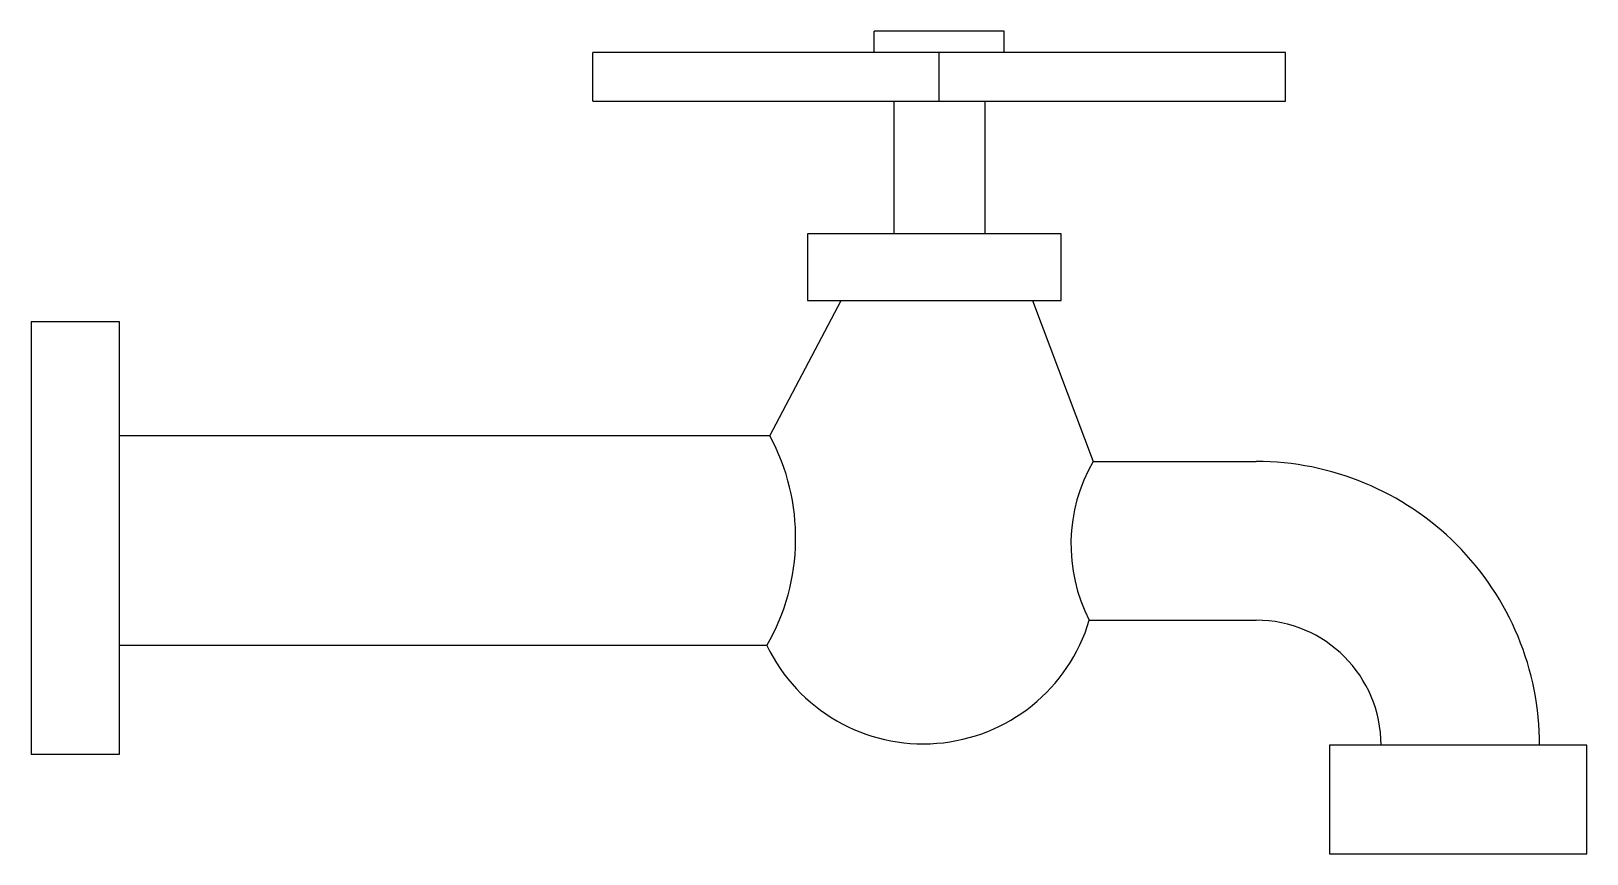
# Model space of a CAD drawing. Header units: millimetres. Extents: x -3039.978 to -3039.733, y 2879.447 to 2879.576.
import ezdxf

# ---------------------------------------------------------------- set-up
doc = ezdxf.new("R2010")
doc.units = ezdxf.units.MM
doc.header["$LTSCALE"] = 10
doc.layers.add('Serviço_Tanques', color=2, linetype='Continuous')

msp = doc.modelspace()

# ---------------------------------------------------------------- linework, layer by layer
at = {"layer": 'Serviço_Tanques', "color": 1}
for p, q in [((-3039.824466429569, 2879.57637031924), (-3039.844968431323, 2879.57637031924)), ((-3039.844968431324, 2879.572980806317), (-3039.844968431323, 2879.57637031924)), ((-3039.824466429569, 2879.572980806317), (-3039.824466429569, 2879.57637031924)), ((-3039.889337504114, 2879.5653185569), (-3039.889337504114, 2879.572980806317)), ((-3039.780097356778, 2879.572980806317), (-3039.889337504114, 2879.572980806317)), ((-3039.834717430446, 2879.5653185569), (-3039.834717430446, 2879.572980806316)), ((-3039.780097356779, 2879.5653185569), (-3039.780097356778, 2879.572980806317)), ((-3039.889337504114, 2879.5653185569), (-3039.780097356779, 2879.5653185569)), ((-3039.841883775975, 2879.5653185569), (-3039.841883775975, 2879.544467203629)), ((-3039.827551084918, 2879.5653185569), (-3039.827551084918, 2879.544467203629)), ((-3039.861396683384, 2879.512601187224), (-3039.85018161024, 2879.53391872407)), ((-3039.85018161024, 2879.53391872407), (-3039.820007493081, 2879.53391872407)), ((-3039.820007493081, 2879.53391872407), (-3039.810465836551, 2879.508581805256)), ((-3039.97789118252, 2879.53055928659), (-3039.97789118252, 2879.462480673309)), ((-3039.963940376856, 2879.53055928659), (-3039.97789118252, 2879.53055928659)), ((-3039.963940376856, 2879.462480673309), (-3039.963940376856, 2879.53055928659)), ((-3039.861396683384, 2879.512601187224), (-3039.963940376856, 2879.512601187225)), ((-3039.810465836551, 2879.508581805256), (-3039.784739238573, 2879.508581805257)), ((-3039.811050303503, 2879.483582501309), (-3039.784739238573, 2879.483582501309)), ((-3039.861889197753, 2879.479601187225), (-3039.963940376856, 2879.479601187225)), ((-3039.97789118252, 2879.462480673309), (-3039.963940376856, 2879.462480673309))]:
    msp.add_line(p, q, dxfattribs=at)
for points in [[(-3039.855462141205, 2879.544467203629), (-3039.855462141205, 2879.53391872407), (-3039.815481371337, 2879.53391872407), (-3039.815481371337, 2879.544467203629)], [(-3039.773178137257, 2879.463899553739), (-3039.773178137257, 2879.446775842795), (-3039.732604227782, 2879.446775842795), (-3039.732604227782, 2879.463899553739)]]:
    msp.add_lwpolyline(points, close=True, dxfattribs=at)
for centre, radius, start, end in [((-3039.891232906616, 2879.496542796928), 0.0338832128879781, 330.0000000003569, 28.28993420275422), ((-3039.787889748222, 2879.495547494583), 0.02606862134737749, 150.0000000010593, 207.3213474331288), ((-3039.784739238573, 2879.463899553739), 0.04468225151817375, 4.15494941367668e-10, 90.00000000056308), ((-3039.837241797949, 2879.491450405487), 0.02734771490099491, 205.6758912454149, 343.2797682827199), ((-3039.784739238573, 2879.463899553739), 0.01968294757038224, 4.15494941367668e-10, 90.00000000028307)]:
    msp.add_arc(centre, radius, start, end, dxfattribs=at)

doc.saveas('drawing.dxf')
